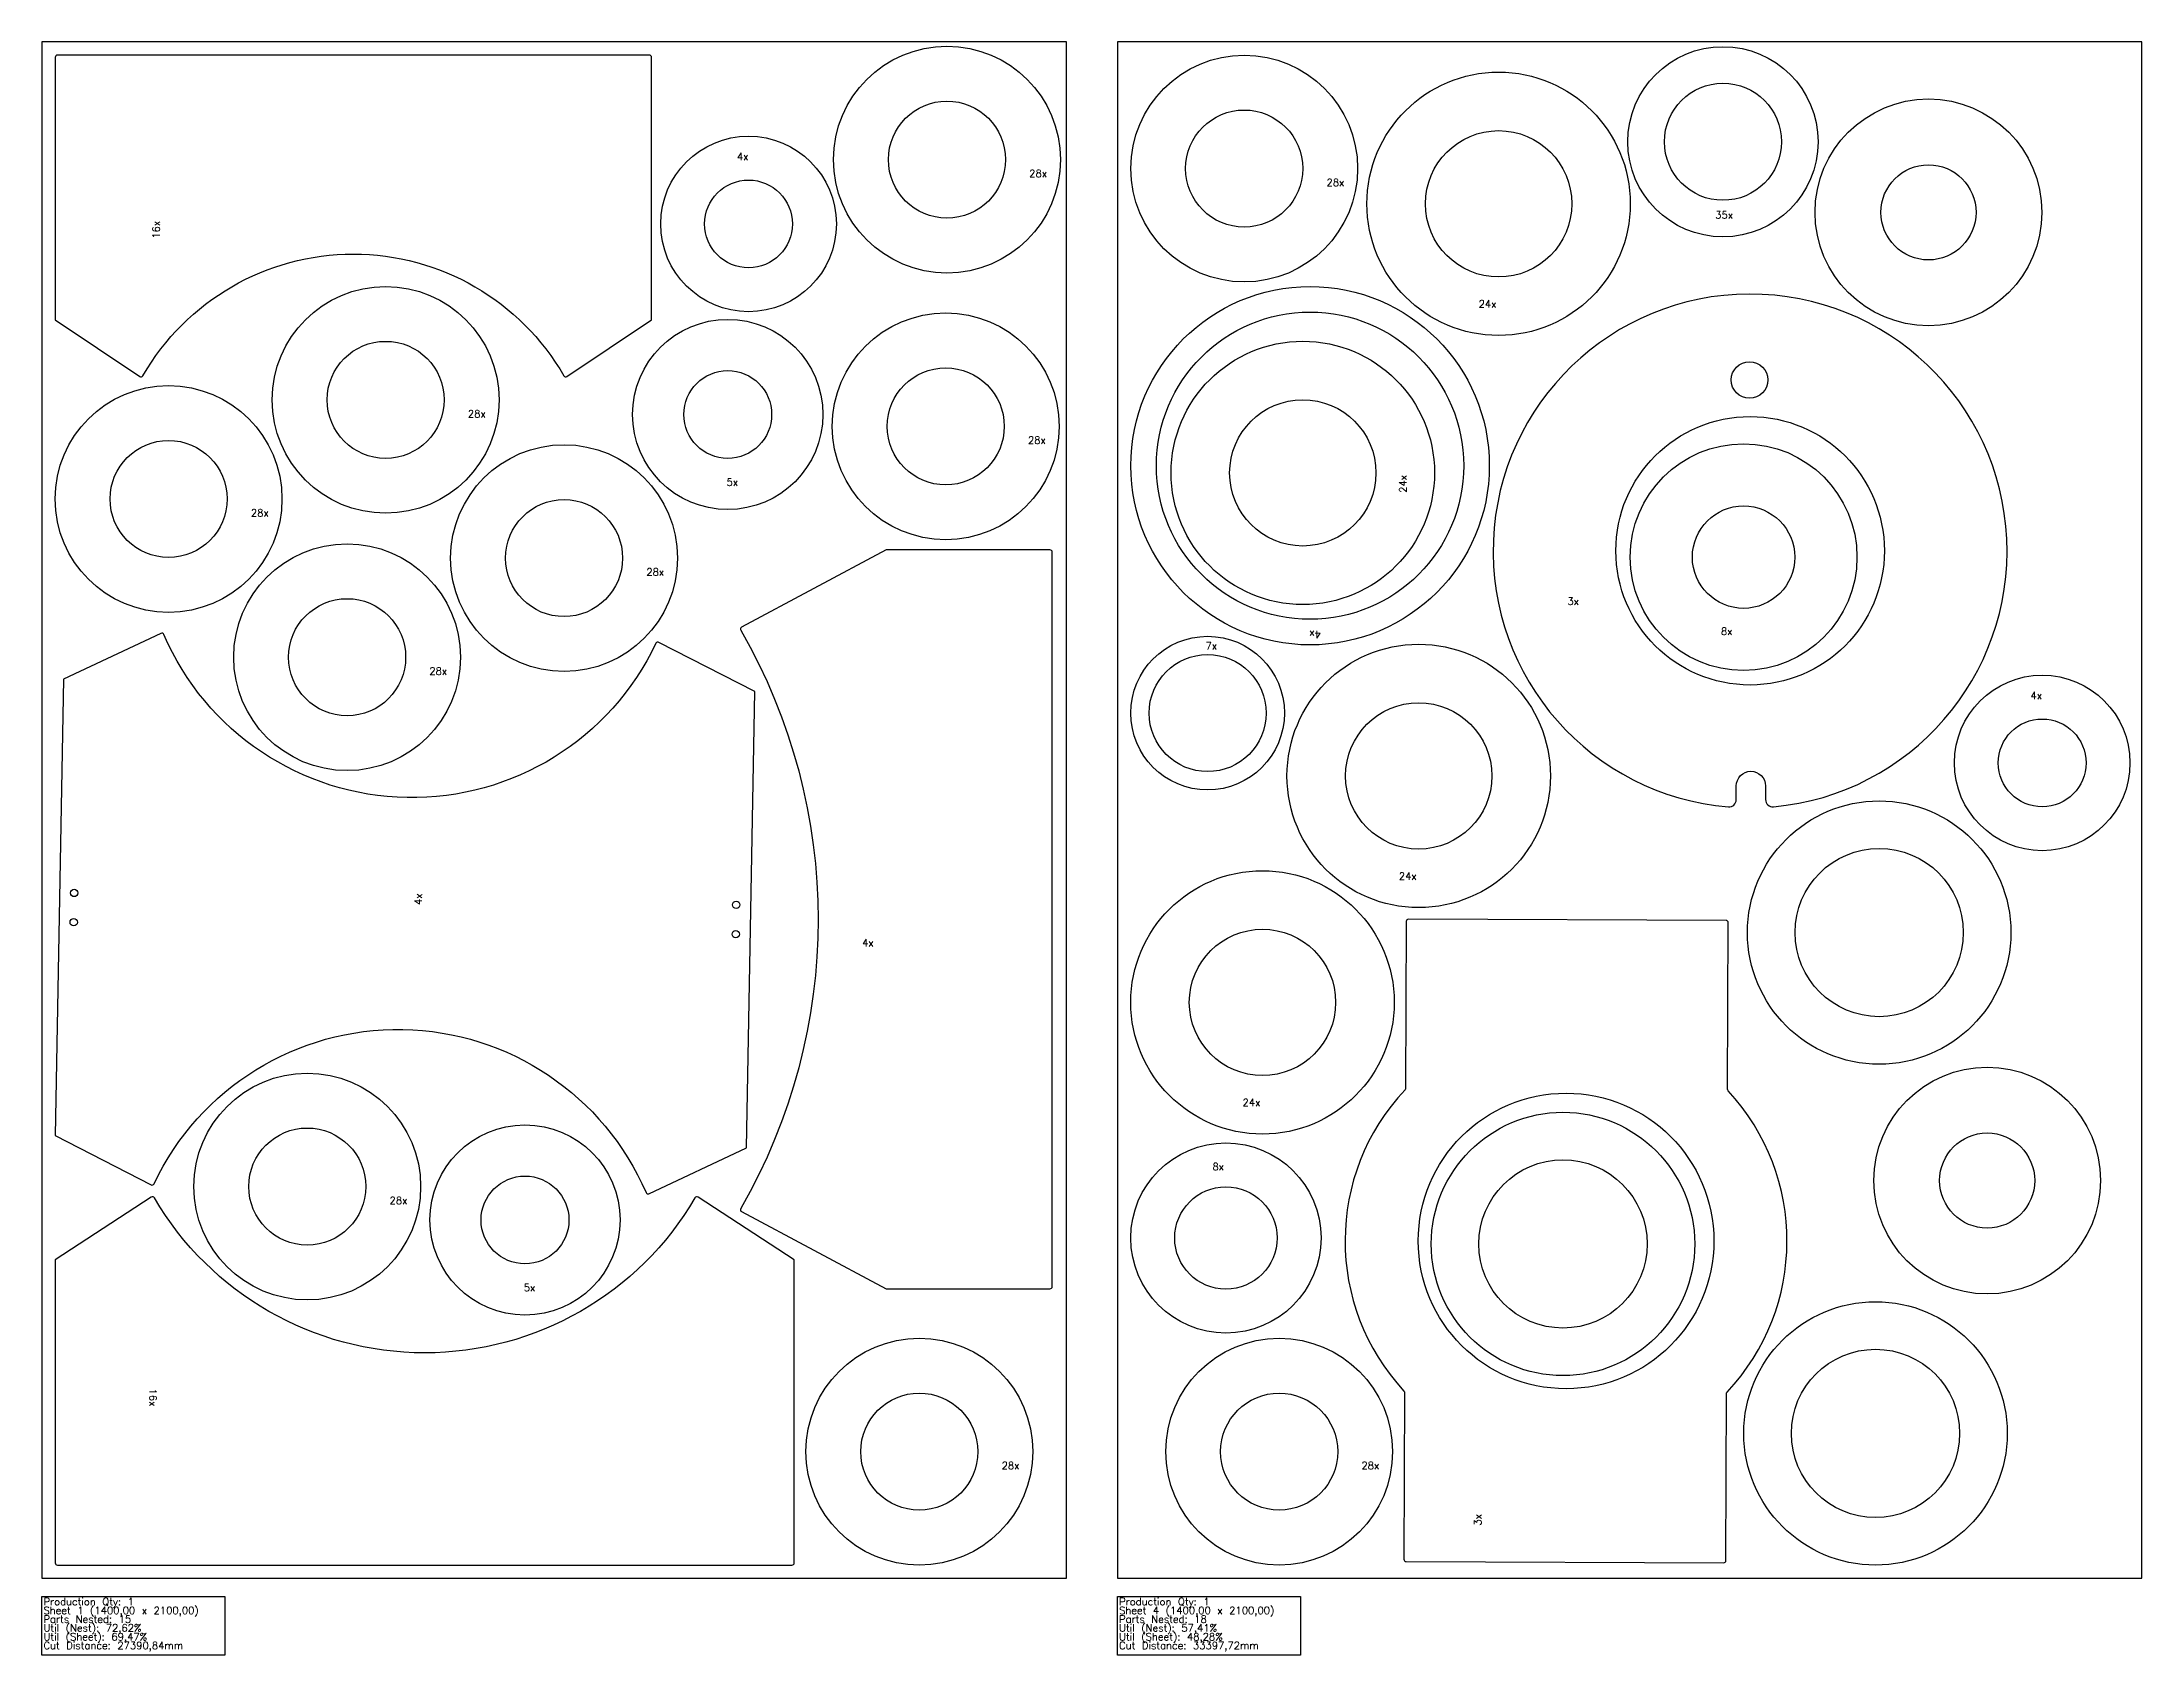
# Model space of a CAD drawing. Header units: millimetres. Extents: x 0 to 5740, y -8658 to -1197.
# Drawn here: x 2870 to 5740, y -8658 to -6453 of the extents above; entities that cross this region are included whole.
import ezdxf

# ---------------------------------------------------------------- set-up
doc = ezdxf.new("R2010")
doc.units = ezdxf.units.MM
for name, color, linetype in [('13672575', 7, 'Continuous'), ('13886225', 7, 'Continuous'), ('13940817', 7, 'Continuous'), ('7517448', 7, 'Continuous'), ('sheet', 24, 'Continuous'), ('Stats', 7, 'Continuous'), ('Texto', 7, 'Continuous')]:
    doc.layers.add(name, color=color, linetype=linetype)
doc.styles.get("Standard").update_dxf_attribs({"font": 'txt.shx'})

msp = doc.modelspace()

# ---------------------------------------------------------------- linework, layer by layer
at = {"color": 7}
for points in [[(5236.4, -7498.3, 22.722658), (5174.7, -7498.5, 0.440218), (5185.5, -7488.5), (5185.5, -7469.8, -0.414214), (5205.4, -7449.8), (5205.4, -7449.8, -0.414214), (5225.5, -7469.7), (5225.5, -7488.4, 0.440218)], [(5168.3, -8531.6, 0.414214), (5171.3, -8528.6), (5172.1, -8300.7, -0.189934), (5172.9, -8298.6, 0.394085), (5174.4, -7886.6, -0.189934), (5173.6, -7884.5), (5174.5, -7656.6, 0.414214), (5171.5, -7653.6), (4737.5, -7652, 0.414214), (4734.5, -7655), (4733.6, -7882.9, -0.189934), (4732.8, -7885, 0.394085), (4731.3, -8297, -0.189934), (4732.1, -8299.1), (4731.3, -8527, 0.414214), (4734.3, -8530)]]:
    msp.add_lwpolyline(points, format="xyb", close=True, dxfattribs=at)
for centre, radius in [((4106.8, -6613.6), 155), ((4513, -6625.8), 155), ((5167.3, -6589.2), 130), ((4860.7, -6674), 180), ((5167.3, -6589.2), 80), ((4106.8, -6613.6), 80), ((4513, -6625.8), 80), ((3835.6, -6701.5), 120), ((4860.7, -6674), 100), ((3835.6, -6701.5), 60), ((3339.6, -6942), 155), ((4603, -7032), 245), ((4105.1, -6978.2), 155), ((4603, -7032), 210), ((3807.2, -6962), 130), ((3339.6, -6942), 80), ((4593.1, -7041.8), 180), ((3807.2, -6962), 60), ((4105.1, -6978.2), 80), ((5203.6, -6914.8), 25), ((3043, -7077.5), 155), ((4593.1, -7041.8), 100), ((5204.4, -7148.3), 183.5), ((3043, -7077.5), 80), ((5195.5, -7157), 155), ((3583.5, -7158.3), 155), ((3583.5, -7158.3), 80), ((5195.5, -7157), 70), ((3287, -7293.8), 155), ((3287, -7293.8), 80), ((4463, -7370.2), 105), ((4751.5, -7456.1), 180), ((4463, -7370.2), 80), ((5603.6, -7438.3), 120), ((4751.5, -7456.1), 100), ((5603.6, -7438.3), 60), ((5380.8, -7670.2), 180), ((5380.8, -7670.2), 115), ((4538, -7765.6), 180), ((4538, -7765.6), 100), ((3232.5, -8017.4), 155), ((4952.9, -8091.8), 202), ((4948.7, -8095.9), 180), ((3232.5, -8017.4), 80), ((3530.1, -8063.1), 130), ((4488, -8087.7), 130), ((3530.1, -8063.1), 60), ((4948.7, -8095.9), 115), ((4488, -8087.7), 70), ((5375.8, -8354.8), 180), ((4069, -8379.8), 155), ((4560.8, -8379.8), 155), ((5375.8, -8354.8), 115), ((4069, -8379.8), 80), ((4560.8, -8379.8), 80)]:
    msp.add_circle(centre, radius, dxfattribs=at)
for centre, radius in [((5448.2, -6685.7), 155), ((5448.2, -6685.7), 65), ((5528.4, -8009.2), 155), ((5528.4, -8009.2), 65)]:
    msp.add_circle(centre, radius)
at = {"layer": '13672575', "color": 7}
msp.add_lwpolyline([(3587.5, -6910.1), (3703, -6832.8), (3703, -6473.8, 0.414214), (3700, -6470.8), (2891, -6470.8, 0.414214), (2888, -6473.8), (2888, -6832.8), (3003.5, -6910.1, 0.434137), (3007.8, -6909.1, -0.578139), (3583.2, -6909.1, 0.434137)], format="xyb", close=True, dxfattribs=at)
at = {"layer": '13886225', "color": 7}
msp.add_lwpolyline([(4247.6, -8157.2, 0.414214), (4250.6, -8154.2), (4250.6, -7150.2, 0.414214), (4247.6, -7147.2), (4023.6, -7147.2), (3826.2, -7252.8, 0.423194), (3825.1, -7257, -0.266995), (3825.1, -8047.5, 0.423194), (3826.2, -8051.7), (4023.6, -8157.2)], format="xyb", close=True, dxfattribs=at)
at = {"layer": '13940817', "color": 7}
msp.add_lwpolyline([(2888, -8117.8), (2888, -8531.8, 0.414214), (2891, -8534.8), (3895, -8534.8, 0.414214), (3898, -8531.8), (3898, -8117.8), (3766.6, -8031.9, 0.428811), (3762.4, -8032.9, -0.573509), (3023.6, -8032.9, 0.428811), (3019.4, -8031.9)], format="xyb", close=True, dxfattribs=at)
at = {"layer": '7517448', "color": 7}
msp.add_lwpolyline([(3832.9, -7964.7), (3844.1, -7340.8), (3713, -7273.5, 0.423629), (3709, -7274.8, -0.645355), (3036.6, -7262.8, 0.423629), (3032.6, -7261.2), (2899.2, -7323.8), (2888, -7947.7), (3019, -8015, 0.423629), (3023.1, -8013.6, -0.645355), (3695.5, -8025.7, 0.423629), (3699.5, -8027.2)], format="xyb", close=True, dxfattribs=at)
for centre in [(2914, -7616.1), (3818.8, -7632.4), (2913.3, -7656.1), (3818.1, -7672.4)]:
    msp.add_circle(centre, 5, dxfattribs=at)
at = {"layer": 'sheet', "color": 7}
for points in [[(2870, -8552.8), (4270, -8552.8), (4270, -6452.8), (2870, -6452.8)], [(4340, -8552.8), (5740, -8552.8), (5740, -6452.8), (4340, -6452.8)]]:
    msp.add_lwpolyline(points, close=True, dxfattribs=at)
at = {"layer": 'Stats', "color": 151}
for points in [[(2870, -8577.8), (3120, -8577.8), (3120, -8657.8), (2870, -8657.8), (2870, -8577.8)], [(4340, -8577.8), (4590, -8577.8), (4590, -8657.8), (4340, -8657.8), (4340, -8577.8)]]:
    msp.add_lwpolyline(points, close=True, dxfattribs=at)

# ---------------------------------------------------------------- texts
at = {"layer": 'Stats', "color": 60}
for s, p in [('Production Qty: 1', (2872, -8589.8)), ('Production Qty: 1', (4342, -8589.8)), ('Sheet 1 (1400,00 x 2100,00)', (2872, -8601.8)), ('Parts Nested: 15', (2872, -8613.8)), ('Sheet 4 (1400,00 x 2100,00)', (4342, -8601.8)), ('Parts Nested: 18', (4342, -8613.8)), ('Util (Nest): 72,62%', (2872, -8625.8)), ('Util (Sheet): 69,47%', (2872, -8637.8)), ('Util (Nest): 57,41%', (4342, -8625.8)), ('Util (Sheet): 48,28%', (4342, -8637.8)), ('Cut Distance: 27390,84mm', (2872, -8649.8)), ('Cut Distance: 33397,72mm', (4342, -8649.8))]:
    msp.add_text(s, height=10, dxfattribs=at).set_placement(p)
at = {"layer": 'Texto', "color": 3, "char_height": 10, "width": 86.148, "attachment_point": 1}
for s, insert in [('{\\C1;4x}', (3819.8, -6604.3)), ('{\\C1;28x}', (4219.2, -6627.5)), ('{\\C1;28x}', (4625.5, -6639.8)), ('{\\C1;35x}', (5156.8, -6684.2)), ('{\\C1;24x}', (4833.4, -6805.9)), ('{\\C1;28x}', (3452, -6956)), ('{\\C1;28x}', (4217.5, -6992.1)), ('{\\C1;5x}', (3805.5, -7049.5)), ('{\\C1;28x}', (3155.5, -7091.5)), ('{\\C1;28x}', (3696, -7172.3)), ('{\\C1;8x}', (5164.6, -7253.4)), ('{\\C1;7x}', (4460.3, -7273.1)), ('{\\C1;28x}', (3399.4, -7307.8)), ('{\\C1;4x}', (5587.7, -7341.2)), ('{\\C1;24x}', (4724.3, -7587.9)), ('{\\C1;4x}', (3990.8, -7679.1)), ('{\\C1;24x}', (4510.8, -7897.4)), ('{\\C1;8x}', (4469.6, -7985.2)), ('{\\C1;28x}', (3345, -8031.4)), ('{\\C1;5x}', (3528.4, -8150.6)), ('{\\C1;28x}', (4181.5, -8393.8)), ('{\\C1;28x}', (4673.2, -8393.8))]:
    msp.add_mtext(s, dxfattribs=dict(at, insert=insert))
for s, insert, rotation in [('{\\C1;16x}', (3021, -6721.8), 90), ('{\\C1;24x}', (4725, -7069.1), 90), ('{\\C1;3x}', (4954.7, -7212.4), 0.1927), ('{\\C1;4x}', (4617.9, -7267.6), 180), ('{\\C1;4x}', (3379.1, -7632.4), 88.9708), ('{\\C1;16x}', (3026.7, -8293.5), 270), ('{\\C1;3x}', (4827.1, -8480.9), 89.7907)]:
    msp.add_mtext(s, dxfattribs=dict(at, insert=insert, rotation=rotation))

doc.saveas('drawing.dxf')
